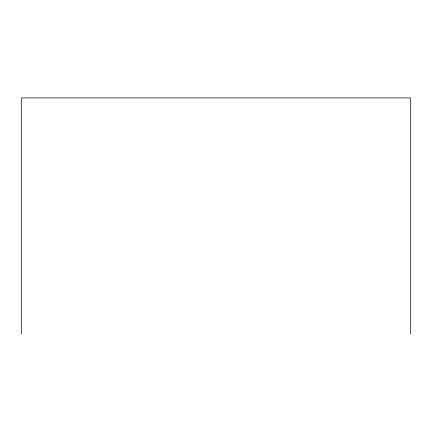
<?xml version="1.0" encoding="UTF-8"?>
<svg xmlns="http://www.w3.org/2000/svg" width="432" height="432" viewBox="0 0 432 432"><rect width="100%" height="100%" fill="white"/><g stroke="black" fill="none" stroke-linecap="round" stroke-linejoin="round"><path stroke-width="0.65" d="M410.4 334.098L410.4 97.902L21.6 97.902L21.6 334.098"/></g></svg>
